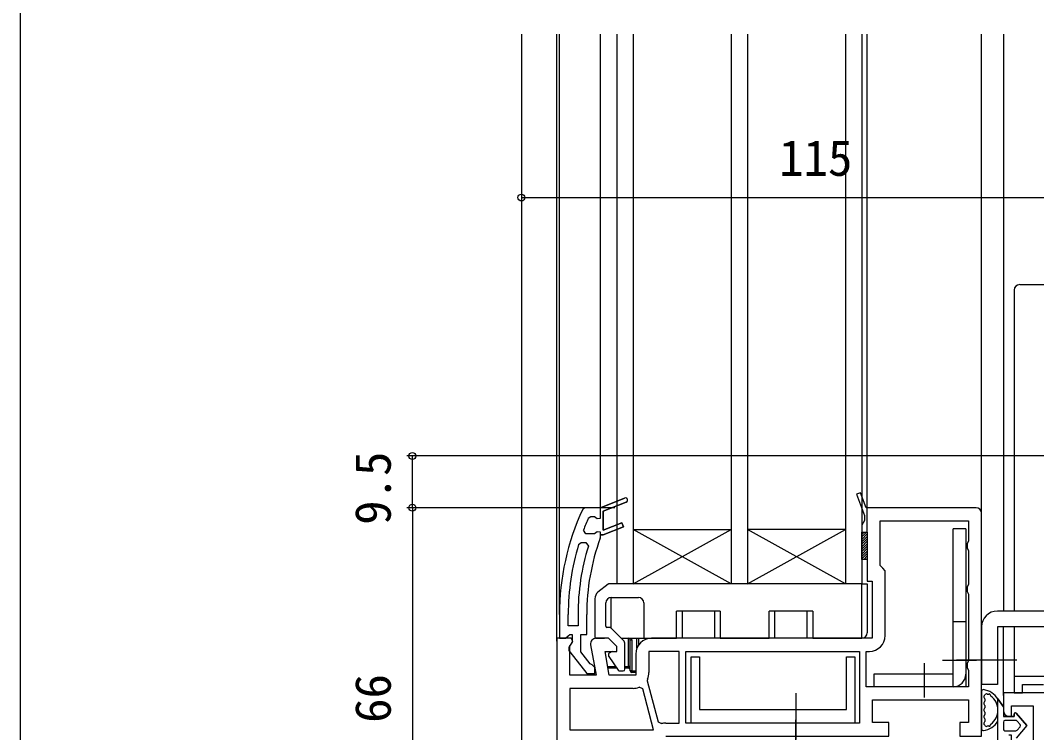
# Model space of a CAD drawing. Units: millimetres, scale not verified. Extents: x -525 to 525, y -783 to 778.
# Drawn here: x -525 to -338.4, y 203 to 333.9 of the extents above; entities that cross this region are included whole.
import ezdxf
from ezdxf.enums import TextEntityAlignment as Align

# ---------------------------------------------------------------- set-up
doc = ezdxf.new("R2010")
doc.units = ezdxf.units.MM
doc.header["$LTSCALE"] = 4
for name, color, linetype in [('0-3_YKK_11', 7, 'Continuous'), ('0-4_YKK_12', 2, 'Continuous'), ('0-5_YKK_13', 4, 'Continuous'), ('0-7_YKK_D', 6, 'Continuous'), ('0-8_YKK_ZWAK', 7, 'Continuous')]:
    doc.layers.add(name, color=color, linetype=linetype)
doc.styles.add('ＭＳ ゴシック', font='')
doc.styles.get('ＭＳ ゴシック').set_extended_font_data('MS Gothic')

msp = doc.modelspace()

# ---------------------------------------------------------------- linework, layer by layer
at = {"layer": '0-3_YKK_11'}
for p, q in [((-369.5, 239.81), (-369.5, 243.81)), ((-406.5, 204.71), (-404, 204.71))]:
    msp.add_line(p, q, dxfattribs=at)
for points in [[(-349.5, 244.31), (-369.689, 244.31), (-370.726, 247.051), (-371.474, 246.769), (-370, 242.871), (-370, 241.976), (-370.25, 241.543), (-370.5, 241.11), (-370.5, 239.81), (-369.5, 239.81), (-369.5, 230.81), (-368.6, 230.81), (-368.6, 220.31), (-409.1, 220.31)], [(-420.705, 242.409), (-420.247, 242.709), (-419.575, 242.709), (-419.09, 242.334), (-418.5, 242.409), (-418.5, 244.309), (-414.048, 246.081), (-418.5, 244.309), (-421.282, 244.309), (-421.736, 244.02)], [(-413.752, 245.338), (-418, 243.647), (-418, 240.17), (-414.548, 241.544), (-414.252, 240.801), (-418, 239.309), (-418.5, 239.309), (-418.5, 239.809), (-419.09, 239.884), (-419.575, 239.509), (-419.6, 239.509), (-421.135, 239.509), (-421.604, 240.184)], [(-418.53, 238.692), (-418.5, 238.863), (-418.5, 239.309), (-418, 239.309), (-414.252, 240.801), (-414.548, 241.544), (-418, 240.17), (-418, 243.647), (-413.752, 245.338)], [(-406.5, 202.31), (-365.5, 202.31), (-365.5, 204.81), (-368.5, 204.81), (-368.5, 209.01), (-350.9, 209.01), (-350.9, 204.81), (-352.5, 204.81), (-352.5, 202.31), (-348.5, 202.31), (-348.5, 243.31)], [(-366.2, 220.81), (-366.2, 232.715), (-366.65, 233.213), (-367.1, 233.71), (-367.1, 241.91), (-350.9, 241.91), (-350.9, 238.176), (-351.15, 237.743), (-351.15, 236.877), (-350.9, 236.444), (-350.9, 230.176), (-351.15, 229.743), (-351.15, 228.877), (-350.9, 228.444), (-350.9, 216.176), (-351.15, 215.743), (-351.15, 214.877), (-350.9, 214.444), (-350.9, 211.41)], [(-422.491, 237.554), (-422.013, 237.909), (-421.176, 237.909), (-420.699, 237.262)], [(-426, 224.677), (-426, 220.309), (-424.9, 220.309), (-424.404, 220.747), (-424.106, 221.009), (-423.7, 221.009), (-423.7, 219.609), (-423.9, 219.209)], [(-422.6, 224.677), (-422.6, 222.609), (-424.4, 222.609), (-424.4, 224.677)], [(-424.087, 217.793), (-420.975, 213.809), (-419.5, 213.809), (-419.5, 214.911), (-419.975, 215.41), (-420.345, 215.602), (-422.1, 217.848), (-422.1, 221.009), (-421, 221.009), (-421, 224.677)], [(-426.5, 220.31), (-426.5, 178.31), (-406.634, 178.31), (-406.5, 178.233), (-403.595, 181.651), (-404.205, 182.169), (-406.516, 179.449)], [(-420.285, 219.136), (-419.293, 213.51), (-424.1, 213.51), (-424.1, 218.866), (-423.558, 219.734), (-423.877, 220.31), (-426.5, 220.31)], [(-412, 217.41), (-412, 213.51), (-416.856, 213.51), (-417.632, 217.91), (-415.5, 217.91), (-415.5, 218.81), (-417, 220.31), (-419.3, 220.31)], [(-404, 204.71), (-404, 217.91), (-409.6, 217.91), (-409.6, 214.01)], [(-350.9, 211.41), (-369.7, 211.41), (-369.7, 217.91), (-369.1, 217.91)], [(-409.856, 212.819), (-409.883, 212.484), (-407.872, 204.978), (-407.275, 204.621)], [(-337, 213.31), (-342.5, 213.31), (-342.5, 210.31), (-341, 210.31), (-341, 211.81), (-337.141, 211.81)], [(-424.1, 203.51), (-408.721, 203.51), (-410.726, 210.994), (-411.399, 211.327)], [(-412.5, 211.11), (-424.1, 211.11), (-424.1, 203.51)], [(-318, 134.309), (-318, 212.309), (-319.8, 212.309), (-319.8, 210.309), (-344.5, 210.309), (-344.5, 207.009)], [(-343.5, 206.009), (-343, 206.009), (-343, 207.909), (-339, 207.909), (-339, 201.009), (-343, 201.009), (-343, 202.509), (-343.5, 202.509)]]:
    msp.add_lwpolyline(points, dxfattribs=at)
msp.add_lwpolyline([(-402.8, 217.91), (-370.9, 217.91), (-370.9, 204.71), (-402.8, 204.71)], close=True, dxfattribs=at)
for centre, radius, start, end in [((-413.9, 245.709), 0.4, 291.69939, 111.69941), ((-413.9, 245.709), 0.4, 291.69939, 111.69941), ((-380, 224.677), 46, 155.13402, 179.99999), ((-349.5, 243.31), 1, 0.00001, 89.99999), ((-380, 224.677), 44.4, 156.46078, 159.55779), ((-380, 224.677), 44.4, 163.13981, 180.00001), ((-380, 224.677), 42.6, 162.81723, 180.00001), ((-380, 224.677), 41, 160.01112, 180.00001), ((-419.3, 219.31), 1, 90.00002, 190.00001), ((-409.1, 217.41), 2.9, 90.00001, 179.99999), ((-369.1, 220.81), 2.9, 270.00001, 359.99999), ((-423.3, 218.409), 1, 126.86989, 218.08672), ((-412.5, 214.01), 2.9, 335.74737, 0.00004), ((-412.5, 214.01), 2.9, 270.00001, 292.31385), ((-343.5, 207.009), 1, 180.00001, 269.99999), ((-406.5, 201.31), 3.4, 90.00002, 103.17387)]:
    msp.add_arc(centre, radius, start, end, dxfattribs=at)
at = {"layer": '0-4_YKK_12'}
for p, q in [((-433, 331.31), (-433, 107.81)), ((-426.5, 219.81), (-426.5, 331.31)), ((-426, 224.677), (-426, 331.31)), ((-418.5, 244.309), (-418.5, 331.31)), ((-415.494, 331.31), (-415.5, 230.31)), ((-412.5, 331.31), (-412.5, 230.31)), ((-394.5, 331.31), (-394.5, 230.31)), ((-391.5, 331.31), (-391.5, 230.31)), ((-373.5, 331.31), (-373.5, 230.31)), ((-370.5, 331.31), (-370.5, 230.31)), ((-369.5, 243.81), (-369.5, 331.31)), ((-348.5, 243.31), (-348.5, 331.31)), ((-344.5, 331.31), (-344.5, 225.313)), ((-412.5, 240.31), (-394.5, 240.31)), ((-412.5, 230.31), (-394.5, 240.31)), ((-394.5, 230.31), (-412.5, 240.31)), ((-373.5, 240.31), (-391.5, 240.31)), ((-373.5, 230.31), (-391.5, 240.31)), ((-391.5, 230.31), (-373.5, 240.31)), ((-370.5, 230.31), (-415.5, 230.31)), ((-344.5, 209.81), (-344.5, 222.413))]:
    msp.add_line(p, q, dxfattribs=at)
at = {"layer": '0-5_YKK_13'}
for p, q in [((-342.5, 284.31), (-342.5, 225.313)), ((-341.5, 285.31), (-321, 285.31)), ((-370.5, 239.373), (-370.063, 239.81)), ((-370.5, 238.924), (-369.614, 239.81)), ((-370.5, 238.475), (-369.5, 239.475)), ((-370.5, 238.026), (-369.5, 239.026)), ((-353.7, 213.71), (-353.7, 240.41)), ((-351.4, 240.41), (-353.7, 240.41)), ((-351.4, 240.41), (-351.4, 211.41)), ((-370.5, 237.577), (-369.5, 238.577)), ((-370.5, 237.128), (-369.5, 238.128)), ((-370.5, 236.679), (-369.5, 237.679)), ((-370.5, 236.23), (-369.5, 237.23)), ((-370.5, 235.781), (-369.5, 236.781)), ((-370.5, 235.332), (-369.5, 236.332)), ((-370.5, 234.883), (-369.5, 235.883)), ((-370.124, 234.81), (-369.5, 235.434)), ((-369.675, 234.81), (-369.5, 234.985)), ((-417.082, 230.244), (-418.937, 228.76)), ((-370.5, 230.31), (-416.895, 230.31)), ((-370.5, 230.31), (-369.5, 230.31)), ((-370.5, 220.31), (-370.5, 230.31)), ((-369.5, 230.31), (-369.5, 221.31)), ((-416.5, 227.81), (-411.5, 227.81)), ((-416.5, 222.138), (-416.5, 227.81)), ((-419.5, 227.589), (-419.5, 220.51)), ((-417.5, 222.51), (-417.5, 226.81)), ((-410.5, 226.81), (-410.5, 220.31)), ((-396.5, 225.31), (-404.5, 225.31)), ((-404.5, 220.31), (-404.5, 225.31)), ((-397.5, 220.31), (-397.5, 225.31)), ((-396.5, 225.31), (-396.5, 220.31)), ((-379.5, 225.31), (-387.5, 225.31)), ((-387.5, 220.31), (-387.5, 225.31)), ((-380.5, 220.31), (-380.5, 225.31)), ((-379.5, 225.31), (-379.5, 220.31)), ((-324.802, 225.313), (-345.602, 225.313)), ((-416.879, 222.31), (-417.3, 222.31)), ((-414.146, 219.785), (-416.525, 222.164)), ((-351.4, 223.31), (-353.7, 223.31)), ((-348.502, 222.413), (-348.502, 211.813)), ((-324.802, 222.413), (-345.602, 222.413)), ((-345.602, 222.413), (-345.602, 211.813)), ((-342.5, 222.413), (-342.5, 213.81)), ((-419.5, 220.29), (-419.5, 220.31)), ((-419.3, 220.31), (-419.5, 220.31)), ((-419.3, 220.31), (-417.707, 220.31)), ((-414.672, 220.31), (-410.5, 220.31)), ((-411.8, 218.468), (-411.8, 220.31)), ((-411.5, 220.31), (-411.5, 219.038)), ((-410.5, 220.31), (-404.5, 220.31)), ((-396.5, 220.31), (-397.5, 220.31)), ((-396.5, 220.31), (-387.5, 220.31)), ((-379.5, 220.31), (-380.5, 220.31)), ((-379.5, 220.31), (-370.5, 220.31)), ((-414, 214.61), (-414, 219.431)), ((-413, 214.31), (-413, 220.01)), ((-413, 220.01), (-412.7, 220.01)), ((-412.7, 220.01), (-412.7, 214.31)), ((-417, 217.395), (-417, 217.073)), ((-416.964, 216.958), (-415.199, 214.438)), ((-416.307, 217.91), (-416.9, 217.568)), ((-417.138, 215.11), (-415.67, 215.11)), ((-415.46, 214.81), (-417.085, 214.81)), ((-414, 215.11), (-413.3, 215.11)), ((-413.3, 214.81), (-414, 214.81)), ((-413.3, 215.11), (-413.3, 214.81)), ((-359, 209.41), (-359, 215.71)), ((-355.7, 216.31), (-349.4, 216.31)), ((-342.054, 216.313), (-353.1, 216.313)), ((-414.953, 214.31), (-414.3, 214.31)), ((-412.7, 214.31), (-412, 214.31)), ((-412, 214.01), (-412.7, 214.01)), ((-353.7, 213.71), (-368.3, 213.71)), ((-368.3, 213.71), (-368.3, 211.41)), ((-353.7, 211.41), (-353.7, 213.71)), ((-351.4, 211.41), (-368.3, 211.41)), ((-345.602, 211.813), (-348.502, 211.813)), ((-382.6, 210.21), (-382.6, 201.71)), ((-348.5, 210.574), (-348.5, 203.646)), ((-347.9, 209.174), (-347.9, 208.742)), ((-345.5, 201.609), (-345.5, 209.159)), ((-334.014, 210.31), (-341.5, 210.31)), ((-347.9, 207.942), (-347.9, 207.51)), ((-344.5, 207.71), (-344.5, 205.91)), ((-344.5, 207.71), (-344.5, 205.91)), ((-382.6, 193.61), (-382.6, 205.31)), ((-347.9, 206.71), (-347.9, 206.278)), ((-347.9, 205.478), (-347.9, 205.046)), ((-344.5, 205.91), (-342.5, 205.91)), ((-342.5, 205.91), (-344.5, 205.91)), ((-342.5, 205.91), (-342.5, 206.408)), ((-342.5, 206.408), (-342.5, 205.91)), ((-342.144, 206.539), (-340.2, 204.26)), ((-340.2, 204.26), (-342.144, 206.539)), ((-344.5, 204.91), (-344.5, 203.61)), ((-344.5, 204.91), (-344.5, 203.61)), ((-342.2, 205.21), (-344.2, 205.21)), ((-342.2, 205.21), (-344.2, 205.21)), ((-340.2, 204.26), (-342.144, 201.981)), ((-340.2, 204.26), (-342.144, 201.981)), ((-341.418, 204.455), (-341.972, 205.105)), ((-341.418, 204.455), (-341.972, 205.105)), ((-341.972, 203.415), (-341.418, 204.065)), ((-341.418, 204.065), (-341.972, 203.415)), ((-344.2, 203.31), (-342.2, 203.31)), ((-344.2, 203.31), (-342.2, 203.31))]:
    msp.add_line(p, q, dxfattribs=at)
for points in [[(-370.5, 239.81), (-369.5, 239.81), (-369.5, 234.81), (-370.5, 234.81)], [(-371.8, 204.71), (-401.8, 204.71), (-401.8, 216.91), (-400.3, 216.91), (-400.3, 207.21), (-373.3, 207.21), (-373.3, 216.91), (-371.8, 216.91)]]:
    msp.add_lwpolyline(points, close=True, dxfattribs=at)
for points in [[(-403.5, 225.31), (-403.5, 220.31), (-404.5, 220.31)], [(-386.5, 225.31), (-386.5, 220.31), (-387.5, 220.31)], [(-413, 215.11), (-413.3, 215.11), (-413.3, 220.31)], [(-412.7, 214.01), (-412.7, 214.31), (-413, 214.31)], [(-342.5, 213.81), (-342.5, 210.31), (-341.5, 210.31)], [(-345.5, 209.159), (-344.5, 207.71), (-345.5, 209.159)]]:
    msp.add_lwpolyline(points, dxfattribs=at)
for centre, radius, start, end in [((-341.5, 284.31), 1, 90, 180), ((-416.895, 230.01), 0.3, 90, 128.65981), ((-418, 227.589), 1.5, 128.65981, 180), ((-416.5, 226.81), 1, 90, 180), ((-411.5, 226.81), 1, 0, 90), ((-345.602, 222.413), 2.9, 90, 180), ((-417.3, 222.51), 0.2, 180, 270), ((-416.879, 221.81), 0.5, 45, 90), ((-419.3, 220.51), 0.2, 180, 270), ((-413.3, 220.01), 0.3, 0, 90), ((-413.3, 220.01), 0.6, 0, 30), ((-370.5, 221.31), 1, 270, 0), ((-414.5, 219.431), 0.5, 0, 45), ((-416.8, 217.395), 0.2, 120, 180), ((-416.8, 217.073), 0.2, 180, 215), ((-413.3, 214.51), 0.3, 0, 90), ((-414.953, 214.61), 0.3, 215, 270), ((-414.3, 214.61), 0.3, 270, 0), ((-412.7, 214.31), 0.3, 180, 270), ((-353.7, 213.71), 2.3, 270, 0), ((-348.2, 210.574), 0.3, 81.79391, 180), ((-348.7, 207.11), 3.8, 32.63687, 81.79391), ((-347.9, 209.574), 0.2, 121.83486, 233.1301), ((-348.2, 209.174), 0.3, 0, 53.1301), ((-348.164, 209.999), 0.3, 301.83486, 339.97791), ((-347.6, 209.793), 0.3, 67.71823, 159.97791), ((-348.7, 207.11), 3.2, 66.85224, 67.71823), ((-347.324, 210.328), 0.3, 246.85224, 296.63299), ((-347.1, 209.881), 0.2, 3.36701, 116.63299), ((-346.601, 209.911), 0.3, 183.36701, 233.14776), ((-348.7, 207.11), 3.2, 306.85224, 53.14776), ((-347.9, 208.342), 0.2, 126.8699, 233.1301), ((-347.9, 207.11), 0.2, 126.8699, 233.1301), ((-348.2, 208.742), 0.3, 306.8699, 0), ((-348.2, 207.942), 0.3, 0, 53.1301), ((-348.2, 207.51), 0.3, 306.8699, 0), ((-347.9, 205.878), 0.2, 126.8699, 233.1301), ((-348.2, 206.71), 0.3, 0, 53.1301), ((-348.2, 206.278), 0.3, 306.8699, 0), ((-348.2, 205.478), 0.3, 0, 53.1301), ((-342.298, 206.408), 0.202, 40.46378, 179.99997), ((-342.298, 206.408), 0.202, 40.46381, 180), ((-348.2, 203.646), 0.3, 180, 278.20609), ((-348.7, 207.11), 3.8, 278.20609, 327.36313), ((-347.9, 204.646), 0.2, 126.8699, 238.16514), ((-348.2, 205.046), 0.3, 306.8699, 0), ((-348.164, 204.221), 0.3, 20.02209, 58.16514), ((-347.6, 204.427), 0.3, 200.02209, 292.28177), ((-348.7, 207.11), 3.2, 292.28177, 293.14776), ((-347.324, 203.892), 0.3, 63.36701, 113.14776), ((-347.1, 204.339), 0.2, 243.36701, 356.63299), ((-346.601, 204.309), 0.3, 126.85224, 176.63299), ((-344.2, 204.91), 0.3, 90, 180), ((-344.2, 204.91), 0.3, 90, 180), ((-344.2, 203.61), 0.3, 180, 270), ((-344.2, 203.61), 0.3, 180, 270), ((-342.2, 204.91), 0.3, 40.46381, 90), ((-342.2, 204.91), 0.3, 40.46381, 90), ((-342.2, 203.61), 0.3, 270, 319.53619), ((-342.2, 203.61), 0.3, 270, 319.53619), ((-341.646, 204.26), 0.3, 319.53619, 40.46381), ((-341.646, 204.26), 0.3, 319.53619, 40.46381)]:
    msp.add_arc(centre, radius, start, end, dxfattribs=at)
at = {"layer": '0-7_YKK_D'}
for p, q in [((-433, 301.31), (-318, 301.31)), ((-322, 253.81), (-454, 253.81)), ((-453, 244.309), (-453, 253.81)), ((-415.817, 244.309), (-454, 244.309)), ((-415.817, 244.309), (-454, 244.309)), ((-453, 244.309), (-453, 178.309))]:
    msp.add_line(p, q, dxfattribs=at)
for centre in [(-433, 301.31), (-453, 253.81), (-453, 244.309), (-453, 244.309)]:
    msp.add_circle(centre, 0.637, dxfattribs=at)
at = {"layer": '0-8_YKK_ZWAK'}
msp.add_line((-525, 747.3), (-525, -782.7), dxfattribs=at)

# ---------------------------------------------------------------- texts
at = {"layer": '0-7_YKK_D', "style": 'ＭＳ ゴシック'}
msp.add_text('115', height=6.598, dxfattribs=at).set_placement((-385.676, 303.31), align=Align.BOTTOM_LEFT)
for s, p in [('9.5', (-455, 241.159)), ('66', (-455, 204.764))]:
    msp.add_text(s, height=6.598, rotation=90, dxfattribs=at).set_placement(p, align=Align.BOTTOM_LEFT)

doc.saveas('drawing.dxf')
